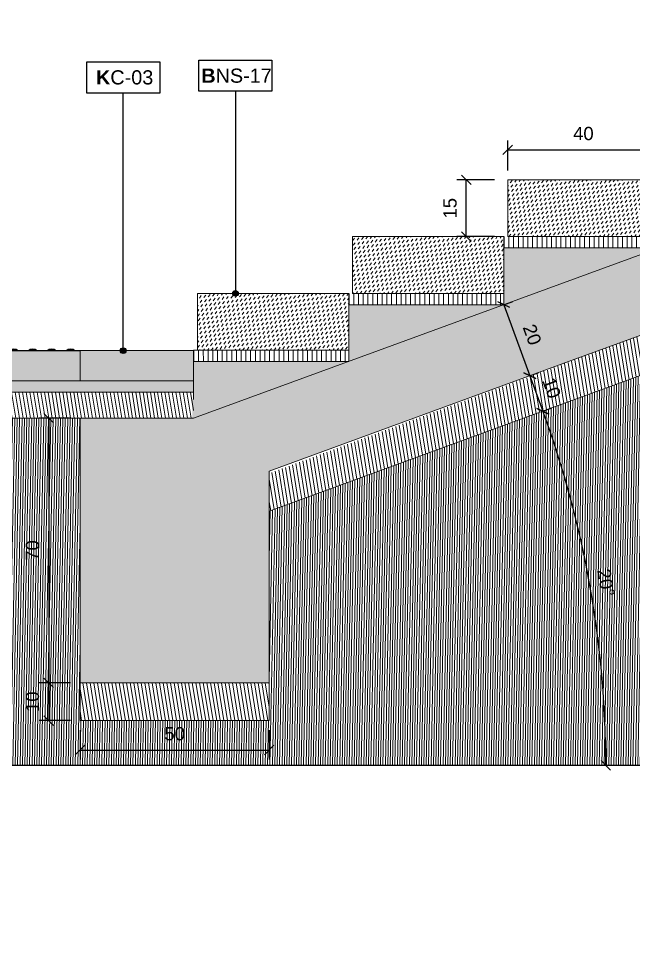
# Model space of a CAD drawing. Header units: metres. Extents: x -325 to 301, y -147 to 149.
# Drawn here: x 94.861 to 96.486, y 28.906 to 31.355 of the extents above; entities that cross this region are included whole.
import ezdxf

# ---------------------------------------------------------------- set-up
doc = ezdxf.new("R2010")
doc.units = ezdxf.units.M
doc.layers.get('Defpoints').update_dxf_attribs({"lineweight": 13})
doc.layers.add('-AUX-QAD', color=5, linetype='Continuous', plot=False)
doc.layers.add('02-L-AUX', color=2, linetype='Continuous', plot=False)
doc.layers.add('0-TX-1_25', color=7, linetype='Continuous', true_color=0x3f4f7f)
doc.layers.add('3-TR-paviment fort', color=7, linetype='Continuous', true_color=0xd1d1d1)
for name, color, linetype, lineweight, true_color in [('03-TR-Paviment_08_Natural Stone Bleachers', 7, 'Continuous', 5, 0xafad9d), ('3-TR sorra granitica', 7, 'Continuous', 0, 0xf2dac9), ('3-TR tot_u', 7, 'Continuous', 5, 0x787878)]:
    doc.layers.add(name, color=color, linetype=linetype, lineweight=lineweight, true_color=true_color)
for name, color, linetype, lineweight in [('1-CM', 7, 'Continuous', 0), ('3-TR Formigó', 252, 'Continuous', 0), ('3-TR Seleccionat', 44, 'Continuous', 0)]:
    doc.layers.add(name, color=color, linetype=linetype, lineweight=lineweight)
doc.layers.add('A-KEYPLAN_HATCH', color=7, linetype='Continuous')
doc.layers.add('A_TEXT_2', color=7, linetype='Continuous')
doc.styles.get("Standard").update_dxf_attribs({"font": 'arial.ttf'})
doc.dimstyles.new('ISO-25', dxfattribs={"dimtxt": 0.1, "dimasz": 0.1, "dimexe": 0.1, "dimexo": 0.1, "dimgap": 0.1, "dimtad": 1, "dimdec": 0, "dimlfac": 100, "dimzin": 9, "dimtxsty": 'Standard', "dimblk": 'OBLIQUE', "dimcen": 0.1, "dimadec": 0, "dimazin": 0, "dimtfac": 1, "dimtdec": 0, "dimtmove": 0, "dimatfit": 3, "dimldrblk": 'OBLIQUE', "dimfxl": 1, "dimarcsym": 0})

# ---------------------------------------------------------------- blocks, each defined once
blk = doc.blocks.new('BNS-17')
at = {"layer": '03-TR-Paviment_08_Natural Stone Bleachers'}
h = blk.add_hatch(dxfattribs=at)
h.set_pattern_fill('DASH', color=256, scale=0.002611, angle=233, style=0, double=1)
h.set_pattern_definition([(233, (-152.756155, -124.74782), (0.0016315323, -0.0116089556), [0.0082894435, -0.0082894435])])
h.paths.add_polyline_path([(0.4489, 0.15), (0.4511, 0), (0.05, 0.0009), (0.05, 0.1491)])
at = {"layer": '1-CM'}
blk.add_lwpolyline([(0.05, 0.15), (0.45, 0.15), (0.45, 0), (0.05, 0)], close=True, dxfattribs=at)
blk = doc.blocks.new('BNS17')
at = {"layer": 'A-KEYPLAN_HATCH'}
blk.add_lwpolyline([(0, 0.0039), (0.00917, 0.0039), (0.00917, 0), (0, 0)], close=True, dxfattribs=at)
at = {"layer": 'A_TEXT_2', "insert": (0.00031, 0.00286), "char_height": 0.0017812, "attachment_point": 1}
blk.add_mtext_dynamic_manual_height_columns('{\\fArial|b1|i0|c0|p34;B}NS-17', width=0.0103753, gutter_width=0.01069, heights=[0], dxfattribs=at)
blk = doc.blocks.new('POINT')
at = {"layer": '0-TX-1_25'}
h = blk.add_hatch(dxfattribs=at)
h.set_pattern_fill('ANGLE', color=256)
h.set_pattern_definition([(0, (-83.747, -12.726), (0, 6.985), [5.08, -1.905]), (90, (-83.747, -12.726), (-6.985, 4e-16), [5.08, -1.905])])
edge = h.paths.add_edge_path()
edge.add_arc((0, 0), 0.0075, 0, 360)
h = blk.add_hatch(color=256, dxfattribs=at)
h.dxf.hatch_style = 1
edge = h.paths.add_edge_path()
edge.add_arc((0, 0), 0.0075, 0, 360)
blk.add_circle((0, 0), 0.0075, dxfattribs=at)
blk = doc.blocks.new('_Oblique')
at = {"color": 0, "lineweight": -2}
blk.add_line((-0.5, -0.5), (0.5, 0.5), dxfattribs=at)
blk = doc.blocks.new('*D1507')
at = {"layer": '0-TX-1_25', "color": 0, "lineweight": -2, "transparency": 16777216}
for p, q in [((125.0709, 30.3796), (124.9763, 30.3796)), ((125.0013, 30.3796), (125.0013, 30.2288)), ((124.9013, 30.2288), (125.0263, 30.2288))]:
    blk.add_line(p, q, dxfattribs=at)
at = {"layer": 'Defpoints', "color": 0, "transparency": 16777216}
for p in [(125.0959, 30.3796), (22.7213, 30.2288), (125.0013, 30.2288)]:
    blk.add_point(p, dxfattribs=at)
at = {"layer": '0-TX-1_25', "color": 0, "lineweight": -2, "transparency": 16777216, "xscale": 0.025, "yscale": 0.025, "zscale": 0.025}
for p, rotation in [((125.0013, 30.3796), 90), ((125.0013, 30.2288), 270)]:
    blk.add_blockref('_Oblique', p, dxfattribs=dict(at, rotation=rotation))
at = {"layer": '0-TX-1_25', "color": 0, "transparency": 16777216, "insert": (124.9584, 30.3042), "char_height": 0.035, "attachment_point": 5, "rotation": 90}
blk.add_mtext('15', dxfattribs=at)
blk = doc.blocks.new('*D1513')
at = {"layer": '0-TX-1_25', "color": 0, "lineweight": -2, "transparency": 16777216}
for p, q in [((96.1534, 30.9531), (96.1534, 31.0326)), ((96.5534, 30.9531), (96.5534, 31.0326)), ((96.1534, 31.0076), (96.5534, 31.0076))]:
    blk.add_line(p, q, dxfattribs=at)
at = {"layer": 'Defpoints', "color": 0, "transparency": 16777216}
for p in [(96.5534, 31.0076), (96.1534, 30.9281), (96.5534, 30.9281)]:
    blk.add_point(p, dxfattribs=at)
at = {"layer": '0-TX-1_25', "color": 0, "lineweight": -2, "transparency": 16777216, "xscale": 0.025, "yscale": 0.025, "zscale": 0.025, "rotation": 180}
blk.add_blockref('_Oblique', (96.1534, 31.0076), dxfattribs=at)
at = {"layer": '0-TX-1_25', "color": 0, "lineweight": -2, "transparency": 16777216, "xscale": 0.025, "yscale": 0.025, "zscale": 0.025}
blk.add_blockref('_Oblique', (96.5534, 31.0076), dxfattribs=at)
at = {"layer": '0-TX-1_25', "color": 0, "transparency": 16777216, "insert": (96.3534, 31.0505), "char_height": 0.035, "attachment_point": 5}
blk.add_mtext('40', dxfattribs=at)
blk = doc.blocks.new('*D1514')
at = {"layer": '0-TX-1_25', "color": 0, "lineweight": -2, "transparency": 16777216}
for p, q in [((96.1184, 30.9281), (96.019, 30.9281)), ((96.044, 30.7781), (96.044, 30.9281)), ((96.1184, 30.7781), (96.019, 30.7781))]:
    blk.add_line(p, q, dxfattribs=at)
at = {"layer": 'Defpoints', "color": 0, "transparency": 16777216}
for p in [(96.044, 30.9281), (96.1434, 30.9281), (96.1434, 30.7781)]:
    blk.add_point(p, dxfattribs=at)
at = {"layer": '0-TX-1_25', "color": 0, "lineweight": -2, "transparency": 16777216, "xscale": 0.025, "yscale": 0.025, "zscale": 0.025}
for p, rotation in [((96.044, 30.9281), 90), ((96.044, 30.7781), 270)]:
    blk.add_blockref('_Oblique', p, dxfattribs=dict(at, rotation=rotation))
at = {"layer": '0-TX-1_25', "color": 0, "transparency": 16777216, "insert": (96.0012, 30.8531), "char_height": 0.035, "attachment_point": 5, "rotation": 90}
blk.add_mtext('15', dxfattribs=at)
blk = doc.blocks.new('*D1716')
at = {"layer": '0-TX-1_25', "color": 0, "lineweight": -2, "transparency": 16777216}
for p, q in [((22.7944, 30.8407), (22.6694, 30.8407)), ((22.6944, 30.8407), (22.6944, 30.7266)), ((22.7059, 30.7266), (22.6694, 30.7266))]:
    blk.add_line(p, q, dxfattribs=at)
at = {"layer": 'Defpoints', "color": 0, "transparency": 16777216}
for p in [(141.1864, 30.8407), (22.6944, 30.7266), (22.7309, 30.7266)]:
    blk.add_point(p, dxfattribs=at)
at = {"layer": '0-TX-1_25', "color": 0, "lineweight": -2, "transparency": 16777216, "xscale": 0.025, "yscale": 0.025, "zscale": 0.025}
for p, rotation in [((22.6944, 30.8407), 90), ((22.6944, 30.7266), 270)]:
    blk.add_blockref('_Oblique', p, dxfattribs=dict(at, rotation=rotation))
at = {"layer": '0-TX-1_25', "color": 0, "transparency": 16777216, "insert": (22.6518, 30.7837), "char_height": 0.035, "attachment_point": 5, "rotation": 90}
blk.add_mtext('11', dxfattribs=at)
blk = doc.blocks.new('*U1805')
at = {"layer": '3-TR-paviment fort'}
blk.add_hatch(color=256, dxfattribs=at).paths.add_polyline_path([(0.025, 0), (0.05, 0, 0.4)])
blk.add_lwpolyline([(0.025, 0), (0.05, 0)])
blk.add_arc((0.0375, -0.013125), 0.018125, 46.397181, 133.602819)
blk = doc.blocks.new('*U1806')
at = {"color": 0, "linetype": 'ByBlock', "lineweight": -2, "transparency": 16777216}
for p in [(0, 0.08), (0.05, 0.08), (0.1, 0.08), (0.15, 0.08), (0.2, 0.08), (0.25, 0.08), (0.3, 0.08), (0.35, 0.08), (0.4, 0.08), (0.45, 0.08), (0.5, 0.08), (0.55, 0.08)]:
    blk.add_blockref('*U1805', p, dxfattribs=at)
blk = doc.blocks.new('Warning Surface 600x600x80')
at = {"layer": '3-TR-paviment fort'}
blk.add_hatch(color=256, dxfattribs=at).paths.add_polyline_path([(0, 0.08), (0.6, 0.08), (0.6, 0), (0.0002, 0.0006)])
blk.add_lwpolyline([(0, 0.08), (0.6, 0.08)])
at = {"layer": '1-CM'}
blk.add_lwpolyline([(0.6, 0.08), (0, 0.08), (0, 0), (0.6, 0)], close=True, dxfattribs=at)
blk.add_blockref('*U1806', (-0.0125, 0))
blk = doc.blocks.new('hatch keyplan 2')
at = {"layer": 'A-KEYPLAN_HATCH'}
blk.add_lwpolyline([(0, 0.00548), (0.01287, 0.00548), (0.01287, 0), (0, 0)], close=True, dxfattribs=at)
blk = doc.blocks.new('hatch keyplan')
at = {"layer": 'A-KEYPLAN_HATCH'}
blk.add_blockref('hatch keyplan 2', (1.43058, 0.85215), dxfattribs=at)
blk = doc.blocks.new('K02')
at = {"layer": 'A-KEYPLAN_HATCH'}
blk.add_blockref('hatch keyplan', (-1.43058, -0.85215), dxfattribs=at)
at = {"layer": 'A_TEXT_2', "insert": (-0.0008, 0.00402), "char_height": 0.0025, "attachment_point": 1}
blk.add_mtext_dynamic_manual_height_columns('\\pi0.00244;{\\fArial|b1|i0|c0|p34;K}C-03', width=0.0145619, gutter_width=0.015, heights=[0], dxfattribs=at)
blk = doc.blocks.new('*D3028')
at = {"layer": '0-TX-1_25', "color": 0, "lineweight": -2, "transparency": 16777216}
for p, q in [((94.9984, 29.5981), (94.9156, 29.5981)), ((94.9406, 29.5981), (94.9406, 29.4981)), ((94.9984, 29.4981), (94.9156, 29.4981))]:
    blk.add_line(p, q, dxfattribs=at)
at = {"layer": 'Defpoints', "color": 0, "transparency": 16777216}
for p in [(95.0234, 29.5981), (94.9406, 29.4981), (95.0234, 29.4981)]:
    blk.add_point(p, dxfattribs=at)
at = {"layer": '0-TX-1_25', "color": 0, "lineweight": -2, "transparency": 16777216, "xscale": 0.025, "yscale": 0.025, "zscale": 0.025}
for p, rotation in [((94.9406, 29.5981), 90), ((94.9406, 29.4981), 270)]:
    blk.add_blockref('_Oblique', p, dxfattribs=dict(at, rotation=rotation))
at = {"layer": '0-TX-1_25', "color": 0, "transparency": 16777216, "insert": (94.8977, 29.5481), "char_height": 0.035, "attachment_point": 5, "rotation": 90}
blk.add_mtext('10', dxfattribs=at)
blk = doc.blocks.new('*D3029')
at = {"layer": '0-TX-1_25', "color": 0, "lineweight": -2, "transparency": 16777216}
for p, q in [((95.0234, 29.4731), (95.0234, 29.3954)), ((95.5234, 29.4731), (95.5234, 29.3954)), ((95.0234, 29.4204), (95.5234, 29.4204))]:
    blk.add_line(p, q, dxfattribs=at)
at = {"layer": 'Defpoints', "color": 0, "transparency": 16777216}
for p in [(95.0234, 29.4981), (95.5234, 29.4981), (95.5234, 29.4204)]:
    blk.add_point(p, dxfattribs=at)
at = {"layer": '0-TX-1_25', "color": 0, "lineweight": -2, "transparency": 16777216, "xscale": 0.025, "yscale": 0.025, "zscale": 0.025, "rotation": 180}
blk.add_blockref('_Oblique', (95.0234, 29.4204), dxfattribs=at)
at = {"layer": '0-TX-1_25', "color": 0, "lineweight": -2, "transparency": 16777216, "xscale": 0.025, "yscale": 0.025, "zscale": 0.025}
blk.add_blockref('_Oblique', (95.5234, 29.4204), dxfattribs=at)
at = {"layer": '0-TX-1_25', "color": 0, "transparency": 16777216, "insert": (95.2734, 29.4633), "char_height": 0.035, "attachment_point": 5}
blk.add_mtext('50', dxfattribs=at)
blk = doc.blocks.new('*D3030')
at = {"layer": '0-TX-1_25', "color": 0, "lineweight": -2, "transparency": 16777216}
for p, q in [((94.9985, 30.2981), (94.9156, 30.2981)), ((94.9406, 30.2981), (94.9406, 29.5981)), ((94.9984, 29.5981), (94.9156, 29.5981))]:
    blk.add_line(p, q, dxfattribs=at)
at = {"layer": 'Defpoints', "color": 0, "transparency": 16777216}
for p in [(95.0235, 30.2981), (94.9406, 29.5981), (95.0234, 29.5981)]:
    blk.add_point(p, dxfattribs=at)
at = {"layer": '0-TX-1_25', "color": 0, "lineweight": -2, "transparency": 16777216, "xscale": 0.025, "yscale": 0.025, "zscale": 0.025}
for p, rotation in [((94.9406, 30.2981), 90), ((94.9406, 29.5981), 270)]:
    blk.add_blockref('_Oblique', p, dxfattribs=dict(at, rotation=rotation))
at = {"layer": '0-TX-1_25', "color": 0, "transparency": 16777216, "insert": (94.8977, 29.9481), "char_height": 0.035, "attachment_point": 5, "rotation": 90}
blk.add_mtext('70', dxfattribs=at)
blk = doc.blocks.new('*D3034')
at = {"layer": '0-TX-1_25', "color": 0, "lineweight": -2, "transparency": 16777216}
for p, q in [((96.1434, 30.5981), (96.1668, 30.6067)), ((96.1434, 30.5981), (96.2121, 30.4103)), ((96.2121, 30.4103), (96.2356, 30.4189))]:
    blk.add_line(p, q, dxfattribs=at)
at = {"layer": 'Defpoints', "color": 0, "transparency": 16777216}
for p in [(96.1434, 30.5981), (96.2121, 30.4103), (96.2121, 30.4103)]:
    blk.add_point(p, dxfattribs=at)
at = {"layer": '0-TX-1_25', "color": 0, "lineweight": -2, "transparency": 16777216, "xscale": 0.025, "yscale": 0.025, "zscale": 0.025}
for p, rotation in [((96.1434, 30.5981), 110.0952311919019), ((96.2121, 30.4103), 290.0952311919019)]:
    blk.add_blockref('_Oblique', p, dxfattribs=dict(at, rotation=rotation))
at = {"layer": '0-TX-1_25', "color": 0, "transparency": 16777216, "insert": (96.218, 30.5189), "char_height": 0.035, "attachment_point": 5, "rotation": 290.0952}
blk.add_mtext('20', dxfattribs=at)
blk = doc.blocks.new('*D3035')
at = {"layer": '0-TX-1_25', "color": 0, "lineweight": -2, "transparency": 16777216}
for p, q in [((96.2121, 30.4103), (96.2356, 30.4189)), ((96.2121, 30.4103), (96.2464, 30.3164)), ((96.2464, 30.3164), (96.2699, 30.3249))]:
    blk.add_line(p, q, dxfattribs=at)
at = {"layer": 'Defpoints', "color": 0, "transparency": 16777216}
for p in [(96.2121, 30.4103), (96.2464, 30.3164), (96.2464, 30.3164)]:
    blk.add_point(p, dxfattribs=at)
at = {"layer": '0-TX-1_25', "color": 0, "lineweight": -2, "transparency": 16777216, "xscale": 0.025, "yscale": 0.025, "zscale": 0.025}
for p, rotation in [((96.2121, 30.4103), 110.0952311918991), ((96.2464, 30.3164), 290.0952311918991)]:
    blk.add_blockref('_Oblique', p, dxfattribs=dict(at, rotation=rotation))
at = {"layer": '0-TX-1_25', "color": 0, "transparency": 16777216, "insert": (96.2695, 30.378), "char_height": 0.035, "attachment_point": 5, "rotation": 290.0952}
blk.add_mtext('10', dxfattribs=at)
blk = doc.blocks.new('*D3036')
at = {"layer": '0-TX-1_25', "color": 0, "lineweight": -2, "transparency": 16777216}
blk.add_arc((93.687, 29.38), 2.7255, 0, 20.0952, dxfattribs=at)
at = {"layer": 'Defpoints', "color": 0, "transparency": 16777216}
for p in [(96.5711, 30.4351), (95.5234, 30.0518), (96.3939, 29.6979), (92.9644, 29.38), (99.9644, 29.38)]:
    blk.add_point(p, dxfattribs=at)
at = {"layer": '0-TX-1_25', "color": 0, "lineweight": -2, "transparency": 16777216, "xscale": 0.025, "yscale": 0.025, "zscale": 0.025}
for p, rotation in [((96.2466, 30.3164), 110.0952311919028), ((96.4125, 29.38), 270)]:
    blk.add_blockref('_Oblique', p, dxfattribs=dict(at, rotation=rotation))
at = {"layer": '0-TX-1_25', "color": 0, "transparency": 16777216, "insert": (96.4129, 29.863), "char_height": 0.035, "attachment_point": 5, "rotation": 280.0476}
blk.add_mtext('20°', dxfattribs=at)

msp = doc.modelspace()

# ---------------------------------------------------------------- hatches: boundary and pattern name
at = {"layer": '3-TR Formigó'}
h = msp.add_hatch(dxfattribs=at)
h.set_pattern_fill('ANSI31', color=256, scale=0.003, angle=234.1752)
h.set_pattern_definition([(279.175244, (-113.685564, -13.818358), (0.00940313004, 0.0015188056), [])])
h.paths.add_polyline_path([(96.6534, 30.5351), (96.5534, 30.5351), (95.5234, 30.1518), (95.5234, 30.0518), (96.5706, 30.4349), (96.6534, 30.4351)])
h = msp.add_hatch(dxfattribs=at)
h.set_pattern_fill('ANSI31', color=256, scale=0.003, angle=234.1752)
h.set_pattern_definition([(279.175244, (-114.3901175, -13.680029), (0.00940313004, 0.0015188056), [])])
h.paths.add_polyline_path([(94.4066, 30.2981), (95.3232, 30.2981), (95.3231, 30.3671), (94.4183, 30.3665)])
h = msp.add_hatch(dxfattribs=at)
h.set_pattern_fill('ANSI31', color=256, scale=0.003, angle=234.1752)
h.set_pattern_definition([(279.175244, (-114.185564, -14.372082), (0.00940313004, 0.0015188056), [])])
h.paths.add_polyline_path([(95.5234, 29.5981), (95.0234, 29.5981), (95.0234, 29.4981), (95.5234, 29.4981)])
at = {"layer": '3-TR Seleccionat'}
h = msp.add_hatch(dxfattribs=at)
h.set_pattern_fill('ANSI31', color=256, scale=0.002, angle=223.8682, style=0)
h.set_pattern_definition([(268.8682194564, (428230.52828, -659391.735969), (-0.00634876117834, 0.00012542527825), [])])
h.paths.add_polyline_path([(96.6534, 30.4351), (96.5711, 30.4351), (95.5234, 30.0518), (95.5234, 29.4981), (95.0234, 29.4981), (95.0234, 30.2981), (94.4066, 30.2981), (94.3558, 29.999), (92.9669, 29.999), (92.9669, 29.38), (99.9644, 29.38), (99.9644, 30.4477), (97.1534, 30.4477), (97.1534, 29.9484), (96.6534, 29.9484)])
at = {"layer": '3-TR sorra granitica'}
h = msp.add_hatch(dxfattribs=at)
h.set_pattern_fill('LINE', color=256, scale=0.1, angle=54.368, style=0)
h.set_pattern_definition([(90.014497, (121.453966, 238.94514), (-0.0124999996, -3.1627e-06), [])])
h.paths.add_polyline_path([(97.3849, 30.7831), (97.3843, 30.7539), (97.3868, 30.7539), (97.3867, 30.7831)])
h.paths.add_polyline_path([(96.5535, 30.7482), (96.5534, 30.778), (96.1436, 30.7781), (96.1431, 30.7485)])
h = msp.add_hatch(dxfattribs=at)
h.set_pattern_fill('LINE', color=256, scale=0.1, angle=54.368, style=0)
h.set_pattern_definition([(90.014497, (120.993966, 238.84514), (-0.0124999996, -3.1627e-06), [])])
h.paths.add_polyline_path([(96.9249, 30.6831), (96.9243, 30.6539), (96.9268, 30.6539), (96.9267, 30.6831)])
h.paths.add_polyline_path([(96.1434, 30.598), (96.1433, 30.6282), (95.7336, 30.628), (95.7331, 30.5982)])
h = msp.add_hatch(dxfattribs=at)
h.set_pattern_fill('LINE', color=256, scale=0.1, angle=54.368, style=0)
h.set_pattern_definition([(90.014497, (120.533966, 238.739833), (-0.0124999996, -3.1627e-06), [])])
h.paths.add_polyline_path([(96.4649, 30.5778), (96.4643, 30.5486), (96.4668, 30.5486), (96.4667, 30.5778)])
h.paths.add_polyline_path([(95.7334, 30.4482), (95.7335, 30.4784), (95.3238, 30.4778), (95.3231, 30.448)])
h = msp.add_hatch(dxfattribs=at)
h.set_pattern_fill('LINE', color=256, scale=0.1, angle=54.368, style=0)
h.set_pattern_definition([(90.014497, (119.387495, 238.539839), (-0.0124999996, -3.1627e-06), [])])
h.paths.add_polyline_path([(95.3184, 30.3778), (95.3178, 30.3486), (95.3203, 30.3486), (95.3203, 30.3778)])
h.paths.add_polyline_path([(94.4151, 30.3479), (94.4202, 30.3779), (92.9672, 30.3779), (92.9666, 30.3482)])
at = {"layer": '3-TR tot_u'}
h = msp.add_hatch(dxfattribs=at)
h.set_pattern_fill('AR-CONC', color=256, scale=0.00025, angle=92.992814)
h.paths.add_polyline_path([(96.5534, 30.7484), (96.1434, 30.7484), (96.1434, 30.6281), (96.1434, 30.5981), (95.7334, 30.5981), (95.7334, 30.4781), (95.7334, 30.4481), (95.3234, 30.4481), (95.3234, 30.2981), (95.0234, 30.2981), (95.0234, 29.5981), (95.5234, 29.5981), (95.5234, 30.1583), (96.5534, 30.5351), (96.6534, 30.5351), (96.6534, 30.0484), (97.1534, 30.0484), (97.1534, 30.7484)])
h = msp.add_hatch(dxfattribs=at)
h.set_pattern_fill('AR-CONC', color=256, scale=9e-05, angle=90.266414)
h.paths.add_polyline_path([(95.3231, 30.3671), (95.3231, 30.3971), (94.4234, 30.3965), (94.4183, 30.3665)])
h = msp.add_hatch(dxfattribs=at)
h.set_pattern_fill('AR-CONC', color=256, scale=0.00025, angle=92.9928)
h.set_pattern_definition([(142.992814, (31.500646, -49.387864), (0.001601339, 0.045692094), [0.0047625, -0.0523875]), (87.992814, (31.500646, -49.387864), (-0.047239044, -0.011292642), [0.00381, -0.041910146]), (193.44426, (31.50078, -49.384056), (-0.045637704, 0.034399452), [0.004047502, -0.044522561]), (139.177014, (31.487963, -49.388527), (0.00695794, 0.068226093), [0.00714375, -0.07858125]), (189.62837, (31.48854, -49.38284), (-0.064870924, 0.05604051), [0.006071256, -0.0667839]), (84.176966, (31.48796, -49.38853), (-0.064870924, 0.05604051), [0.00571499, -0.062864933]), (113.992814, (31.490802, -49.38202), (0.023552455, 0.039186736), [0.0047625, -0.0523875]), (58.992814, (31.490802, -49.38202), (-0.04679087, 0.013025288), [0.00381, -0.04191]), (164.44426, (31.492765, -49.378754), (-0.023238414, 0.052212023), [0.004047502, -0.044522484]), (130.492814, (31.500646, -49.387864), (-0.021150243, -0.000332572), [0, -0.041402, 0, -0.042545, 0, -0.04206875]), (100.492814, (31.500646, -49.387864), (-0.02588316, 0.015374507), [0, -0.024257, 0, -0.0404495, 0, -0.01603375]), (60.492814, (31.501385, -49.402005), (-0.000339588, 0.033926191), [0, -0.015875, 0, -0.04953, 0, -0.0657225]), (50.492814, (31.501717, -49.408346), (-0.0082814355, 0.036649903), [0, -0.0206375, 0, -0.032893, 0, -0.0466725])])
h.paths.add_polyline_path([(95.3234, 30.199), (95.3234, 30.3476), (95.3178, 30.3475), (95.3197, 30.3475), (95.3204, 30.199)])
h.paths.add_polyline_path([(94.3898, 30.199), (94.4151, 30.348), (94.0428, 30.3478), (92.9644, 30.3478), (92.9644, 30.199)])
at = {"layer": '3-TR-paviment fort'}
msp.add_hatch(color=256, dxfattribs=at).paths.add_polyline_path([(95.3234, 30.4771), (95.0234, 30.4765), (95.0234, 30.3965), (95.3231, 30.3971)])

# ---------------------------------------------------------------- linework, layer by layer
at = {"layer": '-AUX-QAD'}
for radius in [3.8353, 3.6243]:
    msp.add_circle((96.3861, 30.9899), radius, dxfattribs=at)
at = {"layer": '0-TX-1_25'}
for points in [[(95.1376, 30.4765), (95.1376, 31.1577)], [(95.4338, 31.1623), (95.4338, 30.6281)]]:
    msp.add_lwpolyline(points, dxfattribs=at)
at = {"layer": '02-L-AUX'}
msp.add_lwpolyline([(92.9644, 29.38), (99.9644, 29.38)], dxfattribs=at)
at = {"layer": '1-CM'}
for points in [[(96.1434, 30.7484), (96.5534, 30.7484), (96.5534, 30.7784)], [(95.5234, 30.1583), (96.3143, 30.4477), (96.5534, 30.5351), (96.6534, 30.5351), (96.6534, 30.4477), (96.6534, 30.0484), (97.1534, 30.0484), (97.1534, 30.7484), (96.5534, 30.7484)], [(95.7334, 30.5981), (96.1434, 30.5981), (96.1434, 30.6281)], [(95.3234, 30.4772), (94.4203, 30.4772), (94.4206, 30.3779)], [(95.3234, 30.4481), (95.7334, 30.4481), (95.7334, 30.4781)], [(95.3334, 30.4781), (95.3234, 30.4781), (95.3234, 30.4481)], [(95.3234, 30.4771), (95.3234, 30.3478)], [(95.5234, 30.0518), (96.5711, 30.4351), (96.6534, 30.4351)], [(94.4183, 30.3665), (95.3231, 30.3671)], [(95.0234, 30.2981), (94.4066, 30.2981)], [(95.3234, 30.2981), (95.0234, 30.2981), (95.0234, 29.5981), (95.5234, 29.5981), (95.5234, 30.1583)], [(95.0234, 29.5981), (95.0234, 29.4981), (95.5234, 29.4981), (95.5234, 29.5981)]]:
    msp.add_lwpolyline(points, dxfattribs=at)
at = {"layer": '1-CM', "color": 251, "true_color": 0x636466}
msp.add_lwpolyline([(95.3234, 30.2981), (96.5534, 30.7481)], dxfattribs=at)
at = {"layer": '1-CM'}
msp.add_lwpolyline([(95.0234, 30.3965), (95.3231, 30.3971), (95.3234, 30.4771), (95.0234, 30.4765)], close=True, dxfattribs=at)

# ---------------------------------------------------------------- block references
at = {"xscale": 21.05278746579959, "yscale": 21.05278746579959, "zscale": 21.05278746579959}
msp.add_blockref('BNS17', (95.3372, 31.1623), dxfattribs=at)
at = {"color": 244, "true_color": 0x991b1e, "xscale": 14.99999999999007, "yscale": 14.99999999999007, "zscale": 14.99999999999007}
msp.add_blockref('K02', (95.041, 31.1577), dxfattribs=at)
at = {"layer": '0-TX-1_25', "rotation": 358.8682194563586}
msp.add_blockref('POINT', (95.4339, 30.6281), dxfattribs=at)
at = {"layer": '0-TX-1_25'}
msp.add_blockref('POINT', (95.1376, 30.4765), dxfattribs=at)
at = {"layer": '1-CM'}
for name, p in [('BNS-17', (96.1034, 30.7781)), ('BNS-17', (95.6934, 30.6281)), ('BNS-17', (95.2834, 30.4781)), ('Warning Surface 600x600x80', (94.4234, 30.3965))]:
    msp.add_blockref(name, p, dxfattribs=at)

# ---------------------------------------------------------------- dimensions: what is measured, and where the dimension line sits
at = {"layer": '0-TX-1_25'}
for base, p1, p2, picture, middle in [((96.5534, 31.0076), (96.1534, 30.9281), (96.5534, 30.9281), '*D1513', (96.3534, 31.0505)), ((95.5234, 29.4204), (95.0234, 29.4981), (95.5234, 29.4981), '*D3029', (95.2734, 29.4633))]:
    dim = msp.add_linear_dim(base=base, p1=p1, p2=p2, dimstyle='ISO-25', override={"dimtxt": 0.035, "dimasz": 0.025, "dimexe": 0.025, "dimexo": 0.025, "dimgap": 0.025, "dimblk1": 'Oblique', "dimblk2": 'Oblique', "dimsah": 1, "dimfxl": 0.1, "dimfxlon": 1, "dimarcsym": 1}, dxfattribs=at)
    dim.commit()
    dim.dimension.update_dxf_attribs({"geometry": picture, "text_midpoint": middle})
for base, p1, p2, picture, middle in [((96.044, 30.9281), (96.1434, 30.7781), (96.1434, 30.9281), '*D1514', (96.0012, 30.8531)), ((22.6944, 30.7266), (141.1864, 30.8407), (22.7309, 30.7266), '*D1716', (22.6518, 30.7837)), ((125.0013, 30.2288), (125.0959, 30.3796), (22.7213, 30.2288), '*D1507', (124.9584, 30.3042)), ((94.9406, 29.5981), (95.0235, 30.2981), (95.0234, 29.5981), '*D3030', (94.8977, 29.9481)), ((94.9406, 29.4981), (95.0234, 29.5981), (95.0234, 29.4981), '*D3028', (94.8977, 29.5481))]:
    dim = msp.add_linear_dim(base=base, p1=p1, p2=p2, angle=90, dimstyle='ISO-25', override={"dimtxt": 0.035, "dimasz": 0.025, "dimexe": 0.025, "dimexo": 0.025, "dimgap": 0.025, "dimblk1": 'Oblique', "dimblk2": 'Oblique', "dimsah": 1, "dimfxl": 0.1, "dimfxlon": 1, "dimarcsym": 1}, dxfattribs=at)
    dim.commit()
    dim.dimension.update_dxf_attribs({"geometry": picture, "text_midpoint": middle})
for p1, p2, picture, middle in [((96.1434, 30.5981), (96.2121, 30.4103), '*D3034', (96.218, 30.5189)), ((96.2121, 30.4103), (96.2464, 30.3164), '*D3035', (96.2695, 30.378))]:
    dim = msp.add_aligned_dim(p1=p1, p2=p2, distance=0, dimstyle='ISO-25', override={"dimtxt": 0.035, "dimasz": 0.025, "dimexe": 0.025, "dimexo": 0.025, "dimgap": 0.025, "dimblk1": 'Oblique', "dimblk2": 'Oblique', "dimsah": 1, "dimfxl": 0.1, "dimfxlon": 1, "dimarcsym": 1}, dxfattribs=at)
    dim.commit()
    dim.dimension.update_dxf_attribs({"geometry": picture, "text_midpoint": middle})
dim = msp.add_angular_dim_2l(base=(96.3939, 29.6979), line1=((92.9644, 29.38), (99.9644, 29.38)), line2=((95.5234, 30.0518), (96.5711, 30.4351)), dimstyle='ISO-25', override={"dimtxt": 0.035, "dimasz": 0.025, "dimexe": 0.025, "dimexo": 0.025, "dimgap": 0.025, "dimblk1": 'Oblique', "dimblk2": 'Oblique', "dimsah": 1, "dimfxl": 0.1, "dimfxlon": 1, "dimarcsym": 1}, dxfattribs=at)
dim.commit()
dim.dimension.update_dxf_attribs({"geometry": '*D3036', "text_midpoint": (96.4129, 29.863)})

doc.saveas('drawing.dxf')
